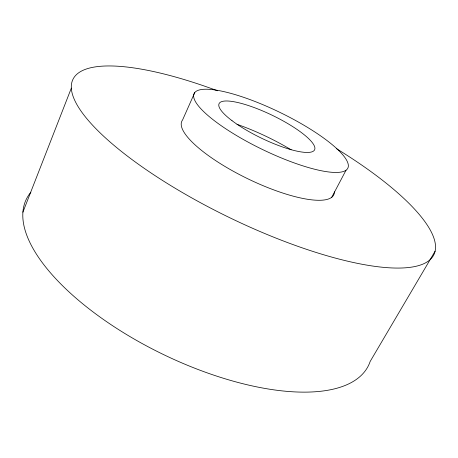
<?xml version="1.0" encoding="UTF-8"?>
<svg xmlns="http://www.w3.org/2000/svg" width="458" height="458" viewBox="0 0 458 458"><rect width="100%" height="100%" fill="white"/><g stroke="black" fill="none" stroke-linecap="round" stroke-linejoin="round"><path stroke-width="0.69" d="M22.9 212.186L71.334 88.125M194.77 92.545L182.553 120.013A84.404 23.077 25.9 0 0 250.635 180.131A84.404 23.077 25.9 0 0 334.403 191.793M331.769 197.243L346.025 170.227A85.428 20.495 25.9 0 0 249.776 99.501A85.428 20.495 25.9 0 0 217.155 122.79A85.428 20.495 25.9 0 0 346.025 170.227M435.1 251.196L370.15 361.482A190.219 79.766 25.9 0 1 158.256 351.984A190.219 79.766 25.9 0 1 30.852 192.257M336.704 148.816A200.627 55.956 25.9 0 1 383.661 267.369A200.627 55.956 25.9 0 1 93.403 126.082A200.627 55.956 25.9 0 1 217.458 90.77M237.015 124.318A84.404 23.077 25.9 0 1 291.168 149.812M232.006 120.66A53.036 12.647 25.8 0 0 312.929 151.421A53.036 12.647 25.8 0 0 255.558 108.077A53.036 12.647 25.8 0 0 232.006 120.66"/></g></svg>
